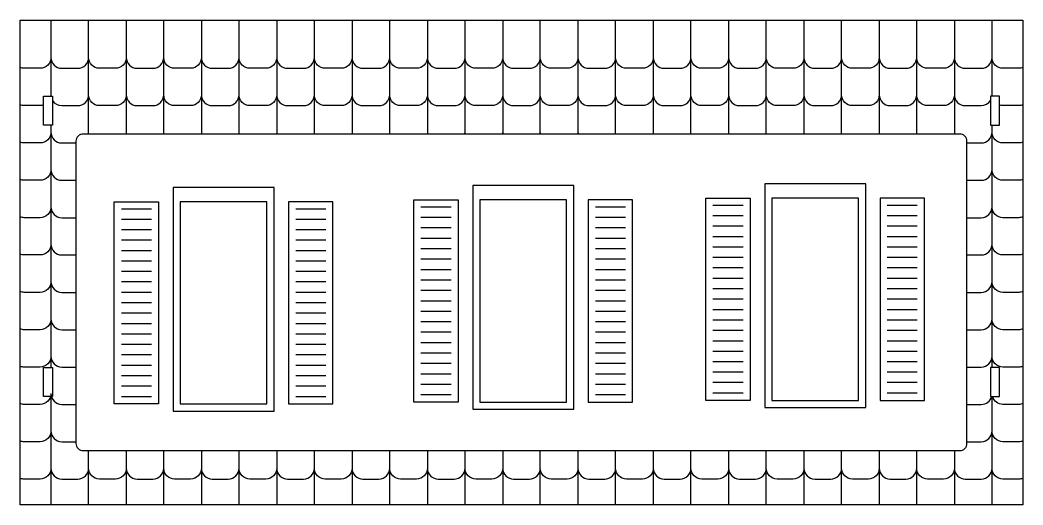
# Model space of a CAD drawing. Extents: x -2506 to 1573, y -1771 to 884.
# Drawn here: x -2490 to -1155, y 239 to 884 of the extents above; entities that cross this region are included whole.
import ezdxf

# ---------------------------------------------------------------- set-up
doc = ezdxf.new("R2010")
doc.units = 0
doc.header["$MEASUREMENT"] = 0
doc.layers.add('LAYER1', color=7, linetype='CONTINUOUS')

msp = doc.modelspace()

# ---------------------------------------------------------------- linework, layer by layer
at = {"layer": 'LAYER1'}
for p, q in [((-2448.7, 883.7), (-2448.7, 782.5)), ((-2348.5, 883.7), (-2348.5, 732.1)), ((-2248.4, 883.7), (-2248.4, 732.1)), ((-2148.2, 883.7), (-2148.2, 732.1)), ((-2048, 883.7), (-2048, 732.1)), ((-1947.8, 883.7), (-1947.8, 732.1)), ((-1847.6, 883.7), (-1847.6, 732.1)), ((-1747.4, 883.7), (-1747.4, 732.1)), ((-1647.2, 883.7), (-1647.2, 732.1)), ((-1547, 883.7), (-1547, 732.1)), ((-1446.8, 883.7), (-1446.8, 732.1)), ((-1346.6, 883.7), (-1346.6, 732.1)), ((-1246.5, 883.7), (-1246.5, 732.1)), ((-2448.7, 744.1), (-2448.7, 421.5)), ((-2448.7, 386.9), (-2448.7, 238.9)), ((-2348.5, 311.1), (-2348.5, 238.9)), ((-2248.4, 311.1), (-2248.4, 238.9)), ((-2148.2, 311.1), (-2148.2, 238.9)), ((-2048, 311.1), (-2048, 238.9)), ((-1947.8, 311.1), (-1947.8, 238.9)), ((-1847.6, 311.1), (-1847.6, 238.9)), ((-1747.4, 311.1), (-1747.4, 238.9)), ((-1647.2, 311.1), (-1647.2, 238.9)), ((-1547, 311.1), (-1547, 238.9)), ((-1446.8, 311.1), (-1446.8, 238.9)), ((-1346.6, 311.1), (-1346.6, 238.9)), ((-1246.5, 311.1), (-1246.5, 238.9))]:
    msp.add_line(p, q, dxfattribs=at)
for points in [[(-2489.8, 238.9), (-2489.8, 883.7), (-1155.4, 883.7), (-1155.4, 238.9)], [(-2458.6, 782.5), (-2446.6, 782.5), (-2446.6, 744.1), (-2458.6, 744.1)], [(-1198.6, 744.1), (-1186.6, 744.1), (-1186.6, 782.5), (-1198.6, 782.5)], [(-2151.8, 661.2), (-2286.2, 661.2), (-2286.2, 363.6), (-2151.8, 363.6)], [(-1753.1, 663.7), (-1887.5, 663.7), (-1887.5, 366.1), (-1753.1, 366.1)], [(-1364.6, 666), (-1499, 666), (-1499, 368.4), (-1364.6, 368.4)], [(-2364.5, 642), (-2305.4, 642), (-2305.4, 373.2), (-2364.5, 373.2)], [(-2161.4, 642), (-2276.6, 642), (-2276.6, 373.2), (-2161.4, 373.2)], [(-2073.4, 642), (-2132.6, 642), (-2132.6, 373.2), (-2073.4, 373.2)], [(-1965.9, 644.5), (-1906.7, 644.5), (-1906.7, 375.7), (-1965.9, 375.7)], [(-1762.7, 644.5), (-1877.9, 644.5), (-1877.9, 375.7), (-1762.7, 375.7)], [(-1674.7, 644.5), (-1733.9, 644.5), (-1733.9, 375.7), (-1674.7, 375.7)], [(-1577.4, 646.8), (-1518.2, 646.8), (-1518.2, 378), (-1577.4, 378)], [(-1374.2, 646.8), (-1489.4, 646.8), (-1489.4, 378), (-1374.2, 378)], [(-1286.3, 646.8), (-1345.4, 646.8), (-1345.4, 378), (-1286.3, 378)], [(-2458.6, 421.5), (-2446.6, 421.5), (-2446.6, 383.1), (-2458.6, 383.1)], [(-1198.6, 383.1), (-1186.6, 383.1), (-1186.6, 421.5), (-1198.6, 421.5)]]:
    msp.add_lwpolyline(points, close=True, dxfattribs=at)
for points in [[(-2398.6, 732.1), (-2398.6, 883.7)], [(-2298.5, 732.1), (-2298.5, 883.7)], [(-2198.3, 732.1), (-2198.3, 883.7)], [(-2098.1, 732.1), (-2098.1, 883.7)], [(-1997.9, 732.1), (-1997.9, 883.7)], [(-1897.7, 732.1), (-1897.7, 883.7)], [(-1797.5, 732.1), (-1797.5, 883.7)], [(-1697.3, 732.1), (-1697.3, 883.7)], [(-1597.1, 732.1), (-1597.1, 883.7)], [(-1496.9, 732.1), (-1496.9, 883.7)], [(-1396.7, 732.1), (-1396.7, 883.7)], [(-1296.6, 732.1), (-1296.6, 883.7)], [(-1196.4, 782.5), (-1196.4, 883.7)], [(-2448.7, 784.4), (-2448.7, 784.4)], [(-2348.5, 734.7), (-2348.5, 734.7)], [(-2248.4, 734.7), (-2248.4, 734.7)], [(-2148.2, 734.7), (-2148.2, 734.7)], [(-2048, 734.7), (-2048, 734.7)], [(-1947.8, 734.7), (-1947.8, 734.7)], [(-1847.6, 734.7), (-1847.6, 734.7)], [(-1747.4, 734.7), (-1747.4, 734.7)], [(-1647.2, 734.7), (-1647.2, 734.7)], [(-1547, 734.7), (-1547, 734.7)], [(-1446.8, 734.7), (-1446.8, 734.7)], [(-1346.6, 734.7), (-1346.6, 734.7)], [(-1246.5, 734.7), (-1246.5, 734.7)], [(-1196.4, 421.5), (-1196.4, 744.1)], [(-2315, 632.4), (-2354.9, 632.4)], [(-2083, 632.4), (-2123, 632.4)], [(-1916.3, 634.9), (-1956.3, 634.9)], [(-1684.3, 634.9), (-1724.3, 634.9)], [(-1527.8, 637.2), (-1567.8, 637.2)], [(-1295.9, 637.2), (-1335.8, 637.2)], [(-2315, 618.6), (-2354.9, 618.6)], [(-2083, 618.6), (-2123, 618.6)], [(-1916.3, 621), (-1956.3, 621)], [(-1684.3, 621), (-1724.3, 621)], [(-1527.8, 623.3), (-1567.8, 623.3)], [(-1295.9, 623.3), (-1335.8, 623.3)], [(-2315, 604.7), (-2354.9, 604.7)], [(-2083, 604.7), (-2123, 604.7)], [(-1916.3, 607.2), (-1956.3, 607.2)], [(-1684.3, 607.2), (-1724.3, 607.2)], [(-1527.8, 609.5), (-1567.8, 609.5)], [(-1295.9, 609.5), (-1335.8, 609.5)], [(-2315, 590.8), (-2354.9, 590.8)], [(-2083, 590.8), (-2123, 590.8)], [(-1916.3, 593.3), (-1956.3, 593.3)], [(-1684.3, 593.3), (-1724.3, 593.3)], [(-1527.8, 595.6), (-1567.8, 595.6)], [(-1295.9, 595.6), (-1335.8, 595.6)], [(-2315, 577), (-2354.9, 577)], [(-2083, 577), (-2123, 577)], [(-1916.3, 579.4), (-1956.3, 579.4)], [(-1684.3, 579.4), (-1724.3, 579.4)], [(-1527.8, 581.7), (-1567.8, 581.7)], [(-1295.9, 581.7), (-1335.8, 581.7)], [(-2315, 563.1), (-2354.9, 563.1)], [(-2083, 563.1), (-2123, 563.1)], [(-1916.3, 565.6), (-1956.3, 565.6)], [(-1684.3, 565.6), (-1724.3, 565.6)], [(-1527.8, 567.9), (-1567.8, 567.9)], [(-1295.9, 567.9), (-1335.8, 567.9)], [(-2315, 549.2), (-2354.9, 549.2)], [(-2083, 549.2), (-2123, 549.2)], [(-1916.3, 551.7), (-1956.3, 551.7)], [(-1684.3, 551.7), (-1724.3, 551.7)], [(-1527.8, 554), (-1567.8, 554)], [(-1295.9, 554), (-1335.8, 554)], [(-2315, 535.4), (-2354.9, 535.4)], [(-2083, 535.4), (-2123, 535.4)], [(-1916.3, 537.8), (-1956.3, 537.8)], [(-1684.3, 537.8), (-1724.3, 537.8)], [(-1527.8, 540.1), (-1567.8, 540.1)], [(-1295.9, 540.1), (-1335.8, 540.1)], [(-2315, 521.5), (-2354.9, 521.5)], [(-2083, 521.5), (-2123, 521.5)], [(-1916.3, 524), (-1956.3, 524)], [(-1684.3, 524), (-1724.3, 524)], [(-1527.8, 526.3), (-1567.8, 526.3)], [(-1295.9, 526.3), (-1335.8, 526.3)], [(-2315, 507.6), (-2354.9, 507.6)], [(-2083, 507.6), (-2123, 507.6)], [(-1916.3, 510.1), (-1956.3, 510.1)], [(-1684.3, 510.1), (-1724.3, 510.1)], [(-1527.8, 512.4), (-1567.8, 512.4)], [(-1295.9, 512.4), (-1335.8, 512.4)], [(-2315, 493.8), (-2354.9, 493.8)], [(-2083, 493.8), (-2123, 493.8)], [(-1916.3, 496.2), (-1956.3, 496.2)], [(-1684.3, 496.2), (-1724.3, 496.2)], [(-1527.8, 498.5), (-1567.8, 498.5)], [(-1295.9, 498.5), (-1335.8, 498.5)], [(-1916.3, 482.4), (-1956.3, 482.4)], [(-1684.3, 482.4), (-1724.3, 482.4)], [(-1527.8, 484.7), (-1567.8, 484.7)], [(-1295.9, 484.7), (-1335.8, 484.7)], [(-2315, 479.9), (-2354.9, 479.9)], [(-2083, 479.9), (-2123, 479.9)], [(-1916.3, 468.5), (-1956.3, 468.5)], [(-1684.3, 468.5), (-1724.3, 468.5)], [(-1527.8, 470.8), (-1567.8, 470.8)], [(-1295.9, 470.8), (-1335.8, 470.8)], [(-2315, 466), (-2354.9, 466)], [(-2083, 466), (-2123, 466)], [(-1916.3, 454.6), (-1956.3, 454.6)], [(-1684.3, 454.6), (-1724.3, 454.6)], [(-1527.8, 456.9), (-1567.8, 456.9)], [(-1295.9, 456.9), (-1335.8, 456.9)], [(-2315, 452.2), (-2354.9, 452.2)], [(-2083, 452.2), (-2123, 452.2)], [(-1916.3, 440.8), (-1956.3, 440.8)], [(-1684.3, 440.8), (-1724.3, 440.8)], [(-1527.8, 443.1), (-1567.8, 443.1)], [(-1295.9, 443.1), (-1335.8, 443.1)], [(-2448.7, 436.6), (-2448.7, 436.6)], [(-2315, 438.3), (-2354.9, 438.3)], [(-2083, 438.3), (-2123, 438.3)], [(-1527.8, 429.2), (-1567.8, 429.2)], [(-1295.9, 429.2), (-1335.8, 429.2)], [(-2315, 424.4), (-2354.9, 424.4)], [(-2083, 424.4), (-2123, 424.4)], [(-1916.3, 426.9), (-1956.3, 426.9)], [(-1684.3, 426.9), (-1724.3, 426.9)], [(-1527.8, 415.3), (-1567.8, 415.3)], [(-1295.9, 415.3), (-1335.8, 415.3)], [(-2315, 410.6), (-2354.9, 410.6)], [(-2083, 410.6), (-2123, 410.6)], [(-1916.3, 413), (-1956.3, 413)], [(-1684.3, 413), (-1724.3, 413)], [(-1527.8, 401.5), (-1567.8, 401.5)], [(-1295.9, 401.5), (-1335.8, 401.5)], [(-2315, 396.7), (-2354.9, 396.7)], [(-2083, 396.7), (-2123, 396.7)], [(-1916.3, 399.2), (-1956.3, 399.2)], [(-1684.3, 399.2), (-1724.3, 399.2)], [(-1527.8, 387.6), (-1567.8, 387.6)], [(-1295.9, 387.6), (-1335.8, 387.6)], [(-2315, 382.8), (-2354.9, 382.8)], [(-2083, 382.8), (-2123, 382.8)], [(-1916.3, 385.3), (-1956.3, 385.3)], [(-1684.3, 385.3), (-1724.3, 385.3)], [(-1196.4, 238.9), (-1196.4, 383.1)], [(-2398.6, 238.9), (-2398.6, 311.1)], [(-2298.5, 238.9), (-2298.5, 311.1)], [(-2198.3, 238.9), (-2198.3, 311.1)], [(-2098.1, 238.9), (-2098.1, 311.1)], [(-1997.9, 238.9), (-1997.9, 311.1)], [(-1897.7, 238.9), (-1897.7, 311.1)], [(-1797.5, 238.9), (-1797.5, 311.1)], [(-1697.3, 238.9), (-1697.3, 311.1)], [(-1597.1, 238.9), (-1597.1, 311.1)], [(-1496.9, 238.9), (-1496.9, 311.1)], [(-1396.7, 238.9), (-1396.7, 311.1)], [(-1296.6, 238.9), (-1296.6, 311.1)], [(-2448.7, 287.6), (-2448.7, 287.6)], [(-2348.5, 287.6), (-2348.5, 287.6)], [(-2248.4, 287.6), (-2248.4, 287.6)], [(-2148.2, 287.6), (-2148.2, 287.6)], [(-2048, 287.6), (-2048, 287.6)], [(-1947.8, 287.6), (-1947.8, 287.6)], [(-1847.6, 287.6), (-1847.6, 287.6)], [(-1747.4, 287.6), (-1747.4, 287.6)], [(-1647.2, 287.6), (-1647.2, 287.6)], [(-1547, 287.6), (-1547, 287.6)], [(-1446.8, 287.6), (-1446.8, 287.6)], [(-1346.6, 287.6), (-1346.6, 287.6)], [(-1246.5, 287.6), (-1246.5, 287.6)]]:
    msp.add_lwpolyline(points, dxfattribs=at)
for points in [[(-2448.7, 834.1, -0.414214), (-2463.1, 819.7), (-2484.4, 819.7, -0.094829), (-2489.8, 820.7)], [(-2448.7, 834.1, 0.414214), (-2434.3, 819.7), (-2413, 819.7, 0.414214), (-2398.6, 834.1)], [(-2348.5, 834.1, -0.414214), (-2362.9, 819.7), (-2384.2, 819.7, -0.414214), (-2398.6, 834.1)], [(-2348.5, 834.1, 0.414214), (-2334.1, 819.7), (-2312.9, 819.7, 0.414214), (-2298.5, 834.1)], [(-2248.4, 834.1, -0.414214), (-2262.8, 819.7), (-2284.1, 819.7, -0.414214), (-2298.5, 834.1)], [(-2248.4, 834.1, 0.414214), (-2234, 819.7), (-2212.7, 819.7, 0.414214), (-2198.3, 834.1)], [(-2148.2, 834.1, -0.414214), (-2162.6, 819.7), (-2183.9, 819.7, -0.414214), (-2198.3, 834.1)], [(-2148.2, 834.1, 0.414214), (-2133.8, 819.7), (-2112.5, 819.7, 0.414214), (-2098.1, 834.1)], [(-2048, 834.1, -0.414214), (-2062.4, 819.7), (-2083.7, 819.7, -0.414214), (-2098.1, 834.1)], [(-2048, 834.1, 0.414214), (-2033.6, 819.7), (-2012.3, 819.7, 0.414214), (-1997.9, 834.1)], [(-1947.8, 834.1, -0.414214), (-1962.2, 819.7), (-1983.5, 819.7, -0.414214), (-1997.9, 834.1)], [(-1947.8, 834.1, 0.414214), (-1933.4, 819.7), (-1912.1, 819.7, 0.414214), (-1897.7, 834.1)], [(-1847.6, 834.1, -0.414214), (-1862, 819.7), (-1883.3, 819.7, -0.414214), (-1897.7, 834.1)], [(-1847.6, 834.1, 0.414214), (-1833.2, 819.7), (-1811.9, 819.7, 0.414214), (-1797.5, 834.1)], [(-1747.4, 834.1, -0.414214), (-1761.8, 819.7), (-1783.1, 819.7, -0.414214), (-1797.5, 834.1)], [(-1747.4, 834.1, 0.414214), (-1733, 819.7), (-1711.7, 819.7, 0.414214), (-1697.3, 834.1)], [(-1647.2, 834.1, -0.414214), (-1661.6, 819.7), (-1682.9, 819.7, -0.414214), (-1697.3, 834.1)], [(-1647.2, 834.1, 0.414214), (-1632.8, 819.7), (-1611.5, 819.7, 0.414214), (-1597.1, 834.1)], [(-1547, 834.1, -0.414214), (-1561.4, 819.7), (-1582.7, 819.7, -0.414214), (-1597.1, 834.1)], [(-1547, 834.1, 0.414214), (-1532.6, 819.7), (-1511.3, 819.7, 0.414214), (-1496.9, 834.1)], [(-1446.8, 834.1, -0.414214), (-1461.2, 819.7), (-1482.5, 819.7, -0.414214), (-1496.9, 834.1)], [(-1446.8, 834.1, 0.414214), (-1432.4, 819.7), (-1411.1, 819.7, 0.414214), (-1396.7, 834.1)], [(-1346.6, 834.1, -0.414214), (-1361, 819.7), (-1382.3, 819.7, -0.414214), (-1396.7, 834.1)], [(-1346.6, 834.1, 0.414214), (-1332.2, 819.7), (-1311, 819.7, 0.414214), (-1296.6, 834.1)], [(-1246.5, 834.1, -0.414214), (-1260.9, 819.7), (-1282.2, 819.7, -0.414214), (-1296.6, 834.1)], [(-1246.5, 834.1, 0.414214), (-1232.1, 819.7), (-1210.8, 819.7, 0.414214), (-1196.4, 834.1)], [(-1155.4, 820.7, -0.094829), (-1160.7, 819.7), (-1182, 819.7, -0.414214), (-1196.4, 834.1)], [(-2448.7, 784.4, -0.033199), (-2448.9, 782.5)], [(-2448.7, 784.4, 0.033199), (-2448.6, 782.5)], [(-2446.6, 776.7, 0.258622), (-2434.3, 770), (-2413, 770, 0.414214), (-2398.6, 784.4)], [(-2348.5, 784.4, -0.414214), (-2362.9, 770), (-2384.2, 770, -0.414214), (-2398.6, 784.4)], [(-2348.5, 784.4, 0.414214), (-2334.1, 770), (-2312.9, 770, 0.414214), (-2298.5, 784.4)], [(-2248.4, 784.4, -0.414214), (-2262.8, 770), (-2284.1, 770, -0.414214), (-2298.5, 784.4)], [(-2248.4, 784.4, 0.414214), (-2234, 770), (-2212.7, 770, 0.414214), (-2198.3, 784.4)], [(-2148.2, 784.4, -0.414214), (-2162.6, 770), (-2183.9, 770, -0.414214), (-2198.3, 784.4)], [(-2148.2, 784.4, 0.414214), (-2133.8, 770), (-2112.5, 770, 0.414214), (-2098.1, 784.4)], [(-2048, 784.4, -0.414214), (-2062.4, 770), (-2083.7, 770, -0.414214), (-2098.1, 784.4)], [(-2048, 784.4, 0.414214), (-2033.6, 770), (-2012.3, 770, 0.414214), (-1997.9, 784.4)], [(-1947.8, 784.4, -0.414214), (-1962.2, 770), (-1983.5, 770, -0.414214), (-1997.9, 784.4)], [(-1947.8, 784.4, 0.414214), (-1933.4, 770), (-1912.1, 770, 0.414214), (-1897.7, 784.4)], [(-1847.6, 784.4, -0.414214), (-1862, 770), (-1883.3, 770, -0.414214), (-1897.7, 784.4)], [(-1847.6, 784.4, 0.414214), (-1833.2, 770), (-1811.9, 770, 0.414214), (-1797.5, 784.4)], [(-1747.4, 784.4, -0.414214), (-1761.8, 770), (-1783.1, 770, -0.414214), (-1797.5, 784.4)], [(-1747.4, 784.4, 0.414214), (-1733, 770), (-1711.7, 770, 0.414214), (-1697.3, 784.4)], [(-1647.2, 784.4, -0.414214), (-1661.6, 770), (-1682.9, 770, -0.414214), (-1697.3, 784.4)], [(-1647.2, 784.4, 0.414214), (-1632.8, 770), (-1611.5, 770, 0.414214), (-1597.1, 784.4)], [(-1547, 784.4, -0.414214), (-1561.4, 770), (-1582.7, 770, -0.414214), (-1597.1, 784.4)], [(-1547, 784.4, 0.414214), (-1532.6, 770), (-1511.3, 770, 0.414214), (-1496.9, 784.4)], [(-1446.8, 784.4, -0.414214), (-1461.2, 770), (-1482.5, 770, -0.414214), (-1496.9, 784.4)], [(-1446.8, 784.4, 0.414214), (-1432.4, 770), (-1411.1, 770, 0.414214), (-1396.7, 784.4)], [(-1346.6, 784.4, -0.414214), (-1361, 770), (-1382.3, 770, -0.414214), (-1396.7, 784.4)], [(-1346.6, 784.4, 0.414214), (-1332.2, 770), (-1311, 770, 0.414214), (-1296.6, 784.4)], [(-1246.5, 784.4, -0.414214), (-1260.9, 770), (-1282.2, 770, -0.414214), (-1296.6, 784.4)], [(-1246.5, 784.4, 0.414214), (-1232.1, 770), (-1210.8, 770, 0.258622), (-1198.6, 776.7)], [(-1196.5, 782.5, 0.033199), (-1196.4, 784.4)], [(-1196.2, 782.5, -0.033199), (-1196.4, 784.4)], [(-2458.6, 770.7, -0.081244), (-2463.1, 770), (-2484.4, 770, -0.094829), (-2489.8, 771)], [(-1155.4, 771, -0.094829), (-1160.7, 770), (-1182, 770, -0.081244), (-1186.6, 770.7)], [(-2448.7, 734.7, -0.414214), (-2463.1, 720.3), (-2484.4, 720.3, -0.094829), (-2489.8, 721.3)], [(-2448.7, 734.7, 0.414214), (-2434.3, 720.3), (-2415.4, 720.3)], [(-2398.9, 732.1, 0.045878), (-2398.6, 734.7)], [(-2398.4, 732.1, -0.045878), (-2398.6, 734.7)], [(-2348.5, 734.7, -0.045878), (-2348.8, 732.1)], [(-2348.5, 734.7, 0.045878), (-2348.3, 732.1)], [(-2298.7, 732.1, 0.045878), (-2298.5, 734.7)], [(-2298.2, 732.1, -0.045878), (-2298.5, 734.7)], [(-2248.4, 734.7, -0.045878), (-2248.6, 732.1)], [(-2248.4, 734.7, 0.045878), (-2248.1, 732.1)], [(-2198.5, 732.1, 0.045878), (-2198.3, 734.7)], [(-2198, 732.1, -0.045878), (-2198.3, 734.7)], [(-2148.2, 734.7, -0.045878), (-2148.4, 732.1)], [(-2148.2, 734.7, 0.045878), (-2147.9, 732.1)], [(-2098.3, 732.1, 0.045878), (-2098.1, 734.7)], [(-2097.8, 732.1, -0.045878), (-2098.1, 734.7)], [(-2048, 734.7, -0.045878), (-2048.2, 732.1)], [(-2048, 734.7, 0.045878), (-2047.7, 732.1)], [(-1998.1, 732.1, 0.045878), (-1997.9, 734.7)], [(-1997.6, 732.1, -0.045878), (-1997.9, 734.7)], [(-1947.8, 734.7, -0.045878), (-1948, 732.1)], [(-1947.8, 734.7, 0.045878), (-1947.5, 732.1)], [(-1897.9, 732.1, 0.045878), (-1897.7, 734.7)], [(-1897.5, 732.1, -0.045878), (-1897.7, 734.7)], [(-1847.6, 734.7, -0.045878), (-1847.8, 732.1)], [(-1847.6, 734.7, 0.045878), (-1847.4, 732.1)], [(-1797.7, 732.1, 0.045878), (-1797.5, 734.7)], [(-1797.3, 732.1, -0.045878), (-1797.5, 734.7)], [(-1747.4, 734.7, -0.045878), (-1747.7, 732.1)], [(-1747.4, 734.7, 0.045878), (-1747.2, 732.1)], [(-1697.6, 732.1, 0.045878), (-1697.3, 734.7)], [(-1697.1, 732.1, -0.045878), (-1697.3, 734.7)], [(-1647.2, 734.7, -0.045878), (-1647.5, 732.1)], [(-1647.2, 734.7, 0.045878), (-1647, 732.1)], [(-1597.4, 732.1, 0.045878), (-1597.1, 734.7)], [(-1596.9, 732.1, -0.045878), (-1597.1, 734.7)], [(-1547, 734.7, -0.045878), (-1547.3, 732.1)], [(-1547, 734.7, 0.045878), (-1546.8, 732.1)], [(-1497.2, 732.1, 0.045878), (-1496.9, 734.7)], [(-1496.7, 732.1, -0.045878), (-1496.9, 734.7)], [(-1446.8, 734.7, -0.045878), (-1447.1, 732.1)], [(-1446.8, 734.7, 0.045878), (-1446.6, 732.1)], [(-1397, 732.1, 0.045878), (-1396.7, 734.7)], [(-1396.5, 732.1, -0.045878), (-1396.7, 734.7)], [(-1346.6, 734.7, -0.045878), (-1346.9, 732.1)], [(-1346.6, 734.7, 0.045878), (-1346.4, 732.1)], [(-1296.8, 732.1, 0.045878), (-1296.6, 734.7)], [(-1296.3, 732.1, -0.045878), (-1296.6, 734.7)], [(-1246.5, 734.7, -0.045878), (-1246.7, 732.1)], [(-1246.5, 734.7, 0.045878), (-1246.2, 732.1)], [(-1229.8, 720.3), (-1210.8, 720.3, 0.414214), (-1196.4, 734.7)], [(-1155.4, 721.3, -0.094829), (-1160.7, 720.3), (-1182, 720.3, -0.414214), (-1196.4, 734.7)], [(-2448.7, 685, -0.414214), (-2463.1, 670.6), (-2484.4, 670.6, -0.094829), (-2489.8, 671.6)], [(-2448.7, 685, 0.414214), (-2434.3, 670.6), (-2415.4, 670.6)], [(-1229.8, 670.6), (-1210.8, 670.6, 0.414214), (-1196.4, 685)], [(-1155.4, 671.6, -0.094829), (-1160.7, 670.6), (-1182, 670.6, -0.414214), (-1196.4, 685)], [(-2448.7, 635.3, -0.414214), (-2463.1, 620.9), (-2484.4, 620.9, -0.094829), (-2489.8, 622)], [(-2448.7, 635.3, 0.414214), (-2434.3, 620.9), (-2415.4, 620.9)], [(-1229.8, 620.9), (-1210.8, 620.9, 0.414214), (-1196.4, 635.3)], [(-1155.4, 622, -0.094829), (-1160.7, 620.9), (-1182, 620.9, -0.414214), (-1196.4, 635.3)], [(-2448.7, 585.7, -0.414214), (-2463.1, 571.3), (-2484.4, 571.3, -0.094829), (-2489.8, 572.3)], [(-2448.7, 585.7, 0.414214), (-2434.3, 571.3), (-2415.4, 571.3)], [(-1229.8, 571.3), (-1210.8, 571.3, 0.414214), (-1196.4, 585.7)], [(-1155.4, 572.3, -0.094829), (-1160.7, 571.3), (-1182, 571.3, -0.414214), (-1196.4, 585.7)], [(-2448.7, 536, -0.414214), (-2463.1, 521.6), (-2484.4, 521.6, -0.094829), (-2489.8, 522.6)], [(-2448.7, 536, 0.414214), (-2434.3, 521.6), (-2415.4, 521.6)], [(-1229.8, 521.6), (-1210.8, 521.6, 0.414214), (-1196.4, 536)], [(-1155.4, 522.6, -0.094829), (-1160.7, 521.6), (-1182, 521.6, -0.414214), (-1196.4, 536)], [(-2448.7, 486.3, -0.414214), (-2463.1, 471.9), (-2484.4, 471.9, -0.094829), (-2489.8, 472.9)], [(-2448.7, 486.3, 0.414214), (-2434.3, 471.9), (-2415.4, 471.9)], [(-1229.8, 471.9), (-1210.8, 471.9, 0.414214), (-1196.4, 486.3)], [(-1155.4, 472.9, -0.094829), (-1160.7, 471.9), (-1182, 471.9, -0.414214), (-1196.4, 486.3)], [(-2448.7, 436.6, -0.414214), (-2463.1, 422.2), (-2484.4, 422.2, -0.094829), (-2489.8, 423.2)], [(-2448.7, 436.6, 0.414214), (-2434.3, 422.2), (-2415.4, 422.2)], [(-1229.8, 422.2), (-1210.8, 422.2, 0.414214), (-1196.4, 436.6)], [(-1155.4, 423.2, -0.094829), (-1160.7, 422.2), (-1182, 422.2, -0.414214), (-1196.4, 436.6)], [(-2448.7, 386.9, -0.414214), (-2463.1, 372.5), (-2484.4, 372.5, -0.094829), (-2489.8, 373.6)], [(-2448.7, 386.9, 0.414214), (-2434.3, 372.5), (-2415.4, 372.5)], [(-1229.8, 372.5), (-1210.8, 372.5, 0.336889), (-1196.9, 383.1)], [(-1155.4, 373.6, -0.094829), (-1160.7, 372.5), (-1182, 372.5, -0.336889), (-1195.8, 383.1)], [(-2448.7, 337.3, -0.414214), (-2463.1, 322.9), (-2484.4, 322.9, -0.094829), (-2489.8, 323.9)], [(-2448.7, 337.3, 0.414214), (-2434.3, 322.9), (-2415.4, 322.9)], [(-1229.8, 322.9), (-1210.8, 322.9, 0.414214), (-1196.4, 337.3)], [(-1155.4, 323.9, -0.094829), (-1160.7, 322.9), (-1182, 322.9, -0.414214), (-1196.4, 337.3)], [(-2448.7, 287.6, -0.414214), (-2463.1, 273.2), (-2484.4, 273.2, -0.094829), (-2489.8, 274.2)], [(-2448.7, 287.6, 0.414214), (-2434.3, 273.2), (-2413, 273.2, 0.414214), (-2398.6, 287.6)], [(-2348.5, 287.6, -0.414214), (-2362.9, 273.2), (-2384.2, 273.2, -0.414214), (-2398.6, 287.6)], [(-2348.5, 287.6, 0.414214), (-2334.1, 273.2), (-2312.9, 273.2, 0.414214), (-2298.5, 287.6)], [(-2248.4, 287.6, -0.414214), (-2262.8, 273.2), (-2284.1, 273.2, -0.414214), (-2298.5, 287.6)], [(-2248.4, 287.6, 0.414214), (-2234, 273.2), (-2212.7, 273.2, 0.414214), (-2198.3, 287.6)], [(-2148.2, 287.6, -0.414214), (-2162.6, 273.2), (-2183.9, 273.2, -0.414214), (-2198.3, 287.6)], [(-2148.2, 287.6, 0.414214), (-2133.8, 273.2), (-2112.5, 273.2, 0.414214), (-2098.1, 287.6)], [(-2048, 287.6, -0.414214), (-2062.4, 273.2), (-2083.7, 273.2, -0.414214), (-2098.1, 287.6)], [(-2048, 287.6, 0.414214), (-2033.6, 273.2), (-2012.3, 273.2, 0.414214), (-1997.9, 287.6)], [(-1947.8, 287.6, -0.414214), (-1962.2, 273.2), (-1983.5, 273.2, -0.414214), (-1997.9, 287.6)], [(-1947.8, 287.6, 0.414214), (-1933.4, 273.2), (-1912.1, 273.2, 0.414214), (-1897.7, 287.6)], [(-1847.6, 287.6, -0.414214), (-1862, 273.2), (-1883.3, 273.2, -0.414214), (-1897.7, 287.6)], [(-1847.6, 287.6, 0.414214), (-1833.2, 273.2), (-1811.9, 273.2, 0.414214), (-1797.5, 287.6)], [(-1747.4, 287.6, -0.414214), (-1761.8, 273.2), (-1783.1, 273.2, -0.414214), (-1797.5, 287.6)], [(-1747.4, 287.6, 0.414214), (-1733, 273.2), (-1711.7, 273.2, 0.414214), (-1697.3, 287.6)], [(-1647.2, 287.6, -0.414214), (-1661.6, 273.2), (-1682.9, 273.2, -0.414214), (-1697.3, 287.6)], [(-1647.2, 287.6, 0.414214), (-1632.8, 273.2), (-1611.5, 273.2, 0.414214), (-1597.1, 287.6)], [(-1547, 287.6, -0.414214), (-1561.4, 273.2), (-1582.7, 273.2, -0.414214), (-1597.1, 287.6)], [(-1547, 287.6, 0.414214), (-1532.6, 273.2), (-1511.3, 273.2, 0.414214), (-1496.9, 287.6)], [(-1446.8, 287.6, -0.414214), (-1461.2, 273.2), (-1482.5, 273.2, -0.414214), (-1496.9, 287.6)], [(-1446.8, 287.6, 0.414214), (-1432.4, 273.2), (-1411.1, 273.2, 0.414214), (-1396.7, 287.6)], [(-1346.6, 287.6, -0.414214), (-1361, 273.2), (-1382.3, 273.2, -0.414214), (-1396.7, 287.6)], [(-1346.6, 287.6, 0.414214), (-1332.2, 273.2), (-1311, 273.2, 0.414214), (-1296.6, 287.6)], [(-1246.5, 287.6, -0.414214), (-1260.9, 273.2), (-1282.2, 273.2, -0.414214), (-1296.6, 287.6)], [(-1246.5, 287.6, 0.414214), (-1232.1, 273.2), (-1210.8, 273.2, 0.414214), (-1196.4, 287.6)], [(-1155.4, 274.2, -0.094829), (-1160.7, 273.2), (-1182, 273.2, -0.414214), (-1196.4, 287.6)]]:
    msp.add_lwpolyline(points, format="xyb", dxfattribs=at)
msp.add_lwpolyline([(-1239.4, 732.1), (-2405.8, 732.1, 0.414214), (-2415.4, 722.5), (-2415.4, 320.7, 0.414214), (-2405.8, 311.1), (-1239.4, 311.1, 0.414214), (-1229.8, 320.7), (-1229.8, 722.5, 0.414214)], format="xyb", close=True, dxfattribs=at)

doc.saveas('drawing.dxf')
